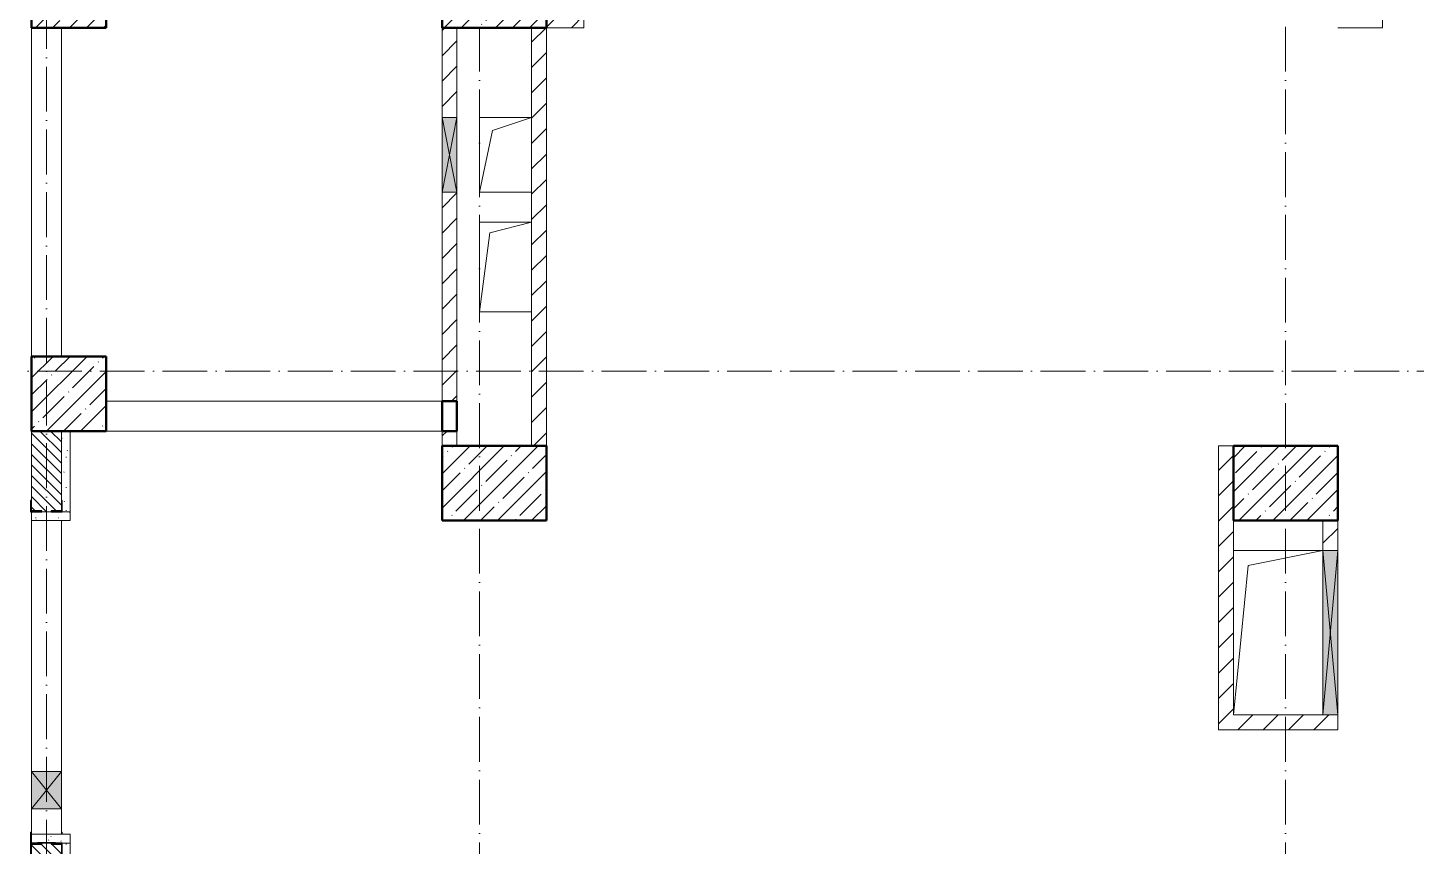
# Model space of a CAD drawing. Header units: millimetres. Extents: x -136833 to 49383, y -8033 to 344618.
# Drawn here: x -56709 to -47409, y 310198 to 315678 of the extents above; entities that cross this region are included whole.
import ezdxf

# ---------------------------------------------------------------- set-up
doc = ezdxf.new("R2010")
doc.units = ezdxf.units.MM
doc.linetypes.add('50_200_ШТРИХ_1Т_ш5_п1_п1_', pattern=[700, 500, -100, 0, -100])
for name, color, linetype, lineweight in [('A-DETL-GENF-OTLN', 7, 'Continuous', 9), ('A-FLOR-____-OTLN', 7, 'Continuous', 9), ('A-GENM-____-MCUT', 7, 'Continuous', 25), ('A-GENM-____-OTLN', 7, 'Continuous', 9), ('A-GENM-____-OTLN-1', 7, 'Continuous', 25), ('A-GLAZ-____-OTLN', 7, 'Continuous', 9), ('A-WALL-____-MCUT', 7, 'Continuous', 13), ('A-WALL-____-PATT-1', 7, 'Continuous', 9), ('A-WALL-FNSH-MCUT-1', 7, 'Continuous', 9), ('I-WALL-____-OTLN', 7, 'Continuous', 9), ('S-COLS-____-MCUT', 7, 'Continuous', 50), ('S-COLS-____-OTLN', 7, 'Continuous', 9), ('S-GRID-____-OTLN-1', 7, '50_200_ШТРИХ_1Т_ш5_п1_п1_', 9)]:
    doc.layers.add(name, color=color, linetype=linetype, lineweight=lineweight)
doc.layers.add('A-WALL-____-PATT-2', color=7, linetype='Continuous', lineweight=9, true_color=0x787878)
pattern_1 = [(45, (-131434.41, 245796.49), (-84.85281, 84.85281), [])]
pattern_2 = [(0, (-131434.413, 245796.486), (203.2, 50.8), [3.353, -149.047, 3.353, -149.047, -812.8]), (0, (-131434.413, 245796.486), (203.2, 50.8), [-304.8, 3.353, -301.447, 3.353, -149.047, -355.6]), (0, (-131434.413, 245796.486), (203.2, 50.8), [-762, 3.353, -98.247, 3.353, -250.647]), (120, (-131358.213, 245821.886), (-145.59409, 150.576362), [3.353, -149.047, 3.353, -149.047, -812.8]), (120, (-131358.213, 245821.886), (-145.59409, 150.576362), [-304.8, 3.353, -301.447, 3.353, -149.047, -355.6]), (120, (-131358.213, 245821.886), (-145.59409, 150.576362), [-762, 3.353, -98.247, 3.353, -250.647]), (240, (-131332.813, 245923.486), (-57.60591, -201.376362), [3.353, -149.047, 3.353, -149.047, -812.8]), (240, (-131332.813, 245923.486), (-57.60591, -201.376362), [-304.8, 3.353, -301.447, 3.353, -149.047, -355.6]), (240, (-131332.813, 245923.486), (-57.60591, -201.376362), [-762, 3.353, -98.247, 3.353, -250.647])]

# ---------------------------------------------------------------- blocks, each defined once
blk = doc.blocks.new('BSC_Колонна _Прямоугольная - 500х500-V94-АР1_План отверстий 2 этажа в осях 1-64_Ю-ЯЯ')
at = {"layer": 'S-COLS-____-OTLN'}
h = blk.add_hatch(dxfattribs=at)
h.set_pattern_fill('FP_107', color=256, style=0, pattern_type=2)
h.set_pattern_definition([(45, (-75000, -70131.04), (-114.04925, 114.04925), []), (45, (-74885.95, -70131.04), (-114.04925, 114.04925), [201.613, -40.323, 3.353, -36.97])])
h.paths.add_polyline_path([(-250, -250), (250, -250), (250, 250), (-250, 250), (-250, 8.8)], flags=0)
at = {"layer": 'S-COLS-____-MCUT'}
for p, q in [((250, 250), (-250, 250)), ((-250, 250), (-250, -250)), ((250, -250), (250, 250)), ((-250, -250), (250, -250))]:
    blk.add_line(p, q, dxfattribs=at)
blk = doc.blocks.new('BSC_Колонна _Прямоугольная - 500х700-V129-АР1_План отверстий 2 этажа в осях 1-64_Ю-ЯЯ')
at = {"layer": 'S-COLS-____-OTLN'}
h = blk.add_hatch(dxfattribs=at)
h.set_pattern_fill('FP_142', color=256, style=0, pattern_type=2)
h.set_pattern_definition([(315, (-66831.04, 77850), (114.04925, 114.04925), []), (315, (-66831.04, 77735.95), (114.04925, 114.04925), [201.613, -40.323, 3.353, -36.97])])
h.paths.add_polyline_path([(-250, -350), (250, -350), (250, 350), (-250, 350), (-250, 95.2)], flags=0)
at = {"layer": 'S-COLS-____-MCUT'}
for p, q in [((250, 350), (-250, 350)), ((-250, 350), (-250, -350)), ((250, -350), (250, 350)), ((-250, -350), (250, -350))]:
    blk.add_line(p, q, dxfattribs=at)
blk = doc.blocks.new('BSC_Колонна _Прямоугольная - 500х700-V130-АР1_План отверстий 2 этажа в осях 1-64_Ю-ЯЯ')
at = {"layer": 'S-COLS-____-OTLN'}
h = blk.add_hatch(dxfattribs=at)
h.set_pattern_fill('FP_143', color=256, style=0, pattern_type=2)
h.set_pattern_definition([(315, (-66831.04, 83150), (114.04925, 114.04925), []), (315, (-66831.04, 83035.95), (114.04925, 114.04925), [201.613, -40.323, 3.353, -36.97])])
h.paths.add_polyline_path([(-250, -350), (250, -350), (250, 350), (-250, 350)], flags=0)
at = {"layer": 'S-COLS-____-MCUT'}
for p, q in [((250, 350), (-250, 350)), ((-250, 350), (-250, -350)), ((250, -350), (250, 350)), ((-250, -350), (250, -350))]:
    blk.add_line(p, q, dxfattribs=at)
blk = doc.blocks.new('BSC_Колонна _Прямоугольная - 500х700-V132-АР1_План отверстий 2 этажа в осях 1-64_Ю-ЯЯ')
at = {"layer": 'S-COLS-____-OTLN'}
h = blk.add_hatch(dxfattribs=at)
h.set_pattern_fill('FP_145', color=256, style=0, pattern_type=2)
h.set_pattern_definition([(315, (-70131.04, 77850), (114.04925, 114.04925), []), (315, (-70131.04, 77735.95), (114.04925, 114.04925), [201.613, -40.323, 3.353, -36.97])])
h.paths.add_polyline_path([(-250, 350), (-250, -350), (250, -350), (250, 350), (8.8, 350)], flags=0)
at = {"layer": 'S-COLS-____-MCUT'}
for p, q in [((250, 350), (-250, 350)), ((-250, 350), (-250, -350)), ((250, -350), (250, 250)), ((-250, -350), (250, -350))]:
    blk.add_line(p, q, dxfattribs=at)
blk = doc.blocks.new('BSC_Колонна _Прямоугольная - 500х500-V144-АР1_План отверстий 2 этажа в осях 1-64_Ю-ЯЯ')
at = {"layer": 'S-COLS-____-OTLN'}
h = blk.add_hatch(dxfattribs=at)
h.set_pattern_fill('FP_157', color=256, style=0, pattern_type=2)
h.set_pattern_definition([(45, (-75000, -67431.04), (-114.04925, 114.04925), []), (45, (-74885.95, -67431.04), (-114.04925, 114.04925), [201.613, -40.323, 3.353, -36.97])])
h.paths.add_polyline_path([(-250, -250), (250, -250), (250, 250), (-250, 250)], flags=0)
at = {"layer": 'S-COLS-____-MCUT'}
for p, q in [((250, 250), (-250, 250)), ((-250, 250), (-250, -250)), ((250, -250), (250, 250)), ((-250, -250), (250, -250))]:
    blk.add_line(p, q, dxfattribs=at)
blk = doc.blocks.new('154_Стойка_СКБ_Уголок - СМ-2540_200-37126399-АР1_План отверстий 2 этажа в осях 1-64_Ю-ЯЯ')
at = {"layer": 'A-GENM-____-MCUT'}
for p, q in [((125, 156), (125, 81)), ((200, 156), (125, 156)), ((131, 81), (131, 150)), ((131, 150), (200, 150)), ((200, 150), (200, 156)), ((125, 81), (131, 81)), ((131, 19), (125, 19)), ((125, 19), (125, -56)), ((131, -50), (131, 19)), ((125, -56), (200, -56)), ((200, -50), (131, -50)), ((200, -56), (200, -50))]:
    blk.add_line(p, q, dxfattribs=at)
blk = doc.blocks.new('Стойка_Влож_Полоса боковая - Полоса-V150-АР1_План отверстий 2 этажа в осях 1-64_Ю-ЯЯ')
at = {"layer": 'A-GENM-____-OTLN'}
for p, q in [((-5, 60), (0, 60)), ((-5, -60), (-5, 60)), ((0, 31), (0, -31)), ((0, -60), (-5, -60))]:
    blk.add_line(p, q, dxfattribs=at)
blk = doc.blocks.new('Фахверк_СКБ_Уголок - 200_3550-28267367-АР1_План отверстий 2 этажа в осях 1-64_Ю-ЯЯ')
at = {"layer": 'A-GENM-____-MCUT'}
for p, q in [((200, 156), (125, 156)), ((125, 156), (125, 81)), ((131, 81), (131, 150)), ((131, 150), (200, 150)), ((200, 150), (200, 156)), ((125, 81), (131, 81)), ((131, 19), (125, 19)), ((125, 19), (125, -56)), ((131, -50), (131, 19)), ((125, -56), (200, -56)), ((200, -50), (131, -50)), ((200, -56), (200, -50))]:
    blk.add_line(p, q, dxfattribs=at)
blk = doc.blocks.new('Стойка_Влож_Уголок_Опорный - Уголок-V151-АР1_План отверстий 2 этажа в осях 1-64_Ю-ЯЯ')
at = {"layer": 'A-GENM-____-OTLN'}
for p, q in [((0, 0), (0, -6)), ((-212, -75), (-212, -60)), ((-212, -75), (-206, -75)), ((-6, -6), (0, -6)), ((-6, -75), (0, -75)), ((0, -6), (0, -75))]:
    blk.add_line(p, q, dxfattribs=at)
blk = doc.blocks.new('AR_Отверстие прямоугольное _в плите_ - AR_Отверстие прямоугольное _в плите_-30552540-АР1_План отверстий 2 этажа в осях 1-64_Ю-ЯЯ')
at = {"layer": 'A-GENM-____-OTLN'}
for p, q in [((175, 250), (-175, 250)), ((-175, 250), (-175, -250)), ((-87.5, 162.5), (175, 250)), ((-175, -250), (-87.5, 162.5)), ((-175, -250), (175, -250))]:
    blk.add_line(p, q, dxfattribs=at)
blk = doc.blocks.new('AR_Отверстие прямоугольное _в плите_ - AR_Отверстие прямоугольное _в плите_-30552533-АР1_План отверстий 2 этажа в осях 1-64_Ю-ЯЯ')
at = {"layer": 'A-GENM-____-OTLN'}
for p, q in [((175, 300), (-175, 300)), ((-175, 300), (-175, -300)), ((-105, 230), (175, 300)), ((-175, -300), (-105, 230)), ((-175, -300), (175, -300))]:
    blk.add_line(p, q, dxfattribs=at)
blk = doc.blocks.new('AR_Отверстие прямоугольное _в плите_ - AR_Отверстие прямоугольное _в плите_-30552713-АР1_План отверстий 2 этажа в осях 1-64_Ю-ЯЯ')
at = {"layer": 'A-GENM-____-OTLN'}
for p, q in [((300, 550), (-300, 550)), ((-200, 450), (300, 550)), ((-300, -549.7), (-200, 450))]:
    blk.add_line(p, q, dxfattribs=at)
blk = doc.blocks.new('BSC_Колонна _Прямоугольная1 - 200х100 _металл_-35191705-АР1_План отверстий 2 этажа в осях 1-64_Ю-ЯЯ')
at = {"layer": 'S-COLS-____-MCUT'}
for p, q in [((100, 50), (-100, 50)), ((-100, 50), (-100, -50)), ((100, -50), (100, 50)), ((-100, -50), (100, -50))]:
    blk.add_line(p, q, dxfattribs=at)
blk = doc.blocks.new('AR_Отверстие прямоугольное _в стене__БезПР - AR_Отверстие прямоугольное _в стене__БезПР-36392898-АР1_План отверстий 2 этажа в осях 1-64_Ю-ЯЯ')
at = {"layer": 'A-GLAZ-____-OTLN'}
blk.add_hatch(color=256, dxfattribs=at).paths.add_polyline_path([(125, 100), (-125, 100), (-125, -100), (125, -100)], flags=0)
at = {"layer": 'A-DETL-GENF-OTLN'}
for p, q in [((-125, -100), (-125, 100)), ((-125, 100), (125, 100)), ((125, 100), (-125, -100)), ((-125, 100), (125, -100)), ((125, 100), (-125, 100)), ((-125, 100), (-125, -100)), ((125, 100), (125, -100)), ((125, -100), (125, 100)), ((125, -100), (-125, -100)), ((-125, -100), (125, -100))]:
    blk.add_line(p, q, dxfattribs=at)
blk = doc.blocks.new('AR_Отверстие прямоугольное _в стене__БезПР - AR_Отверстие прямоугольное _в стене__БезПР-36788999-АР1_План отверстий 2 этажа в осях 1-64_Ю-ЯЯ')
at = {"layer": 'A-GLAZ-____-OTLN'}
blk.add_hatch(color=256, dxfattribs=at).paths.add_polyline_path([(-550, -50), (550, -50), (550, 50), (-550, 50)], flags=0)
at = {"layer": 'A-DETL-GENF-OTLN'}
for p, q in [((-550, -50), (-550, 50)), ((-550, 50), (550, 50)), ((550, 50), (-550, -50)), ((-550, 50), (550, -50)), ((550, 50), (-550, 50)), ((-550, 50), (-550, -50)), ((550, 50), (550, -50)), ((550, -50), (550, 50)), ((550, -50), (-550, -50)), ((-550, -50), (550, -50))]:
    blk.add_line(p, q, dxfattribs=at)
at = {"layer": 'A-GLAZ-____-OTLN'}
blk.add_line((550, 50), (-550, 50), dxfattribs=at)
blk = doc.blocks.new('AR_Отверстие прямоугольное _в стене__БезПР - AR_Отверстие прямоугольное _в стене__БезПР-36788837-АР1_План отверстий 2 этажа в осях 1-64_Ю-ЯЯ')
at = {"layer": 'A-GLAZ-____-OTLN'}
blk.add_hatch(color=256, dxfattribs=at).paths.add_polyline_path([(250, -50), (250, 50), (-250, 50), (-250, -50)], flags=0)
at = {"layer": 'A-DETL-GENF-OTLN'}
for p, q in [((-250, -50), (-250, 50)), ((-250, 50), (250, 50)), ((250, 50), (-250, -50)), ((-250, 50), (250, -50)), ((250, 50), (-250, 50)), ((-250, 50), (-250, -50)), ((250, 50), (250, -50)), ((250, -50), (250, 50)), ((250, -50), (-250, -50)), ((-250, -50), (250, -50))]:
    blk.add_line(p, q, dxfattribs=at)
at = {"layer": 'A-GLAZ-____-OTLN'}
blk.add_line((250, 50), (-250, 50), dxfattribs=at)
blk = doc.blocks.new('3эт')
at = {"layer": 'S-GRID-____-OTLN-1', "color": 251, "ltscale": 0.6, "true_color": 0x636466}
for p, q in [((361520.7, 4029.4), (361520.7, -46882.4)), ((366920.7, 4029.4), (366920.7, -46882.4)), ((358620.7, 3761.2), (358620.7, -46882.4)), ((387845.1, -19282.4), (279101.9, -19282.4))]:
    blk.add_line(p, q, dxfattribs=at)

msp = doc.modelspace()

# ---------------------------------------------------------------- hatches: boundary and pattern name
at = {"layer": 'A-WALL-____-PATT-1'}
h = msp.add_hatch(dxfattribs=at)
h.set_pattern_fill('FP_4', color=256, style=0, pattern_type=2)
h.set_pattern_definition(pattern_1)
h.paths.add_polyline_path([(-52984.4, 315677.5), (-52984.4, 318127.5), (-53084.4, 318127.5), (-53084.4, 315677.5)], flags=0)
h = msp.add_hatch(dxfattribs=at)
h.set_pattern_fill('FP_4', color=256, style=0, pattern_type=2)
h.set_pattern_definition(pattern_1)
h.paths.add_polyline_path([(-53084.4, 315677.5), (-53084.4, 315777.5), (-53234.4, 315777.5), (-53234.4, 315677.5)], flags=0)
h = msp.add_hatch(dxfattribs=at)
h.set_pattern_fill('FP_4', color=256, style=0, pattern_type=2)
h.set_pattern_definition(pattern_1)
h.paths.add_polyline_path([(-53934.4, 312877.5), (-53834.4, 312877.5), (-53834.4, 312977.5), (-53934.4, 312977.5)], flags=0)
h.paths.add_polyline_path([(-53834.4, 313177.5), (-53834.4, 314577.5), (-53934.4, 314577.5), (-53934.4, 313177.5)], flags=0)
h.paths.add_polyline_path([(-53934.4, 315077.5), (-53834.4, 315077.5), (-53834.4, 315677.5), (-53934.4, 315677.5)], flags=0)
h = msp.add_hatch(dxfattribs=at)
h.set_pattern_fill('FP_4', color=256, style=0, pattern_type=2)
h.set_pattern_definition(pattern_1)
h.paths.add_polyline_path([(-53234.4, 312877.5), (-53234.4, 315677.5), (-53334.4, 315677.5), (-53334.4, 312877.5)], flags=0)
h = msp.add_hatch(dxfattribs=at)
h.set_pattern_fill('FP_6', color=256, style=0, pattern_type=2)
h.set_pattern_definition([(135, (-131434.413, 245796.486), (-35.35534, -35.35534), [])])
h.paths.add_polyline_path([(-56484.4, 308977.5), (-56484.4, 310211.5), (-56553.4, 310211.5), (-56553.4, 310217.5), (-56615.4, 310217.5), (-56615.4, 310211.5), (-56684.4, 310211.5), (-56684.4, 308977.5)], flags=0)
h.paths.add_polyline_path([(-56553.4, 312437.5), (-56553.4, 312443.5), (-56484.4, 312443.5), (-56484.4, 312977.5), (-56684.4, 312977.5), (-56684.4, 312443.5), (-56615.4, 312443.5), (-56615.4, 312437.5)], flags=0)
h = msp.add_hatch(dxfattribs=at)
h.set_pattern_fill('FP_4', color=256, style=0, pattern_type=2)
h.set_pattern_definition(pattern_1)
h.paths.add_polyline_path([(-48634.4, 310977.5), (-48634.4, 312877.5), (-48734.4, 312877.5), (-48734.4, 310977.5)], flags=0)
h = msp.add_hatch(dxfattribs=at)
h.set_pattern_fill('FP_4', color=256, style=0, pattern_type=2)
h.set_pattern_definition(pattern_1)
h.paths.add_polyline_path([(-47934.4, 310977.5), (-47934.4, 311077.5), (-48034.4, 311077.5), (-48034.4, 310977.5)], flags=0)
h.paths.add_polyline_path([(-48034.4, 312177.5), (-47934.4, 312177.5), (-47934.4, 312377.5), (-48034.4, 312377.5)], flags=0)
h = msp.add_hatch(dxfattribs=at)
h.set_pattern_fill('FP_4', color=256, style=0, pattern_type=2)
h.set_pattern_definition(pattern_1)
h.paths.add_polyline_path([(-48034.4, 310977.5), (-48034.4, 311077.5), (-48634.4, 311077.5), (-48634.4, 310977.5)], flags=0)
at = {"layer": 'A-WALL-____-PATT-2'}
h = msp.add_hatch(dxfattribs=at)
h.set_pattern_fill('FP_165', color=256, style=0, pattern_type=2)
h.set_pattern_definition(pattern_2)
h.paths.add_polyline_path([(-56478.4, 310077.5), (-56424.4, 310077.5), (-56424.4, 310217.5), (-56478.4, 310217.5), (-56478.4, 310142.5), (-56484.4, 310142.5), (-56484.4, 310077.5)], flags=0)
h.paths.add_polyline_path([(-56478.4, 312437.5), (-56424.4, 312437.5), (-56424.4, 312977.5), (-56484.4, 312977.5), (-56484.4, 312512.5), (-56478.4, 312512.5), (-56478.4, 312443.5)], flags=0)
h = msp.add_hatch(dxfattribs=at)
h.set_pattern_fill('FP_165', color=256, style=0, pattern_type=2)
h.set_pattern_definition(pattern_2)
h.paths.add_polyline_path([(-56478.4, 312377.5), (-56424.4, 312377.5), (-56424.4, 312437.5), (-56684.4, 312437.5), (-56684.4, 312377.5), (-56484.4, 312377.5)], flags=0)
h = msp.add_hatch(dxfattribs=at)
h.set_pattern_fill('FP_165', color=256, style=0, pattern_type=2)
h.set_pattern_definition(pattern_2)
h.paths.add_polyline_path([(-56684.4, 310217.5), (-56644.4, 310217.5), (-56644.4, 310222.5), (-56524.4, 310222.5), (-56524.4, 310217.5), (-56424.4, 310217.5), (-56424.4, 310277.5), (-56684.4, 310277.5)], flags=0)

# ---------------------------------------------------------------- linework, layer by layer
at = {"layer": 'A-FLOR-____-OTLN'}
for p, q in [((-53684.4, 315077.5), (-53334.4, 315077.5)), ((-53684.4, 314577.5), (-53684.4, 315077.5)), ((-53334.4, 314577.5), (-53684.4, 314577.5)), ((-53684.4, 314375.2), (-53334.4, 314375.2)), ((-53684.4, 313775.2), (-53684.4, 314375.2)), ((-53334.4, 313775.2), (-53684.4, 313775.2)), ((-48634.4, 312177.2), (-48034.4, 312177.2))]:
    msp.add_line(p, q, dxfattribs=at)
at = {"layer": 'A-WALL-____-MCUT'}
for p, q in [((-56684.4, 312977.5), (-56684.4, 312512.5)), ((-56484.4, 312977.5), (-56484.4, 312512.5)), ((-56615.4, 312437.5), (-56553.4, 312437.5))]:
    msp.add_line(p, q, dxfattribs=at)
at = {"layer": 'A-WALL-FNSH-MCUT-1'}
for p, q in [((-52984.4, 315677.5), (-52984.4, 318127.5)), ((-47634.4, 315677.5), (-47634.4, 316177.5)), ((-53934.4, 315677.5), (-53934.4, 315077.5)), ((-53834.4, 315077.5), (-53834.4, 315677.5)), ((-53334.4, 315677.5), (-53334.4, 312877.5)), ((-53234.4, 315677.5), (-52984.4, 315677.5)), ((-53234.4, 312877.5), (-53234.4, 315677.5)), ((-47934.4, 315677.5), (-47634.4, 315677.5)), ((-53934.4, 314577.5), (-53934.4, 313177.5)), ((-53834.4, 313177.5), (-53834.4, 314577.5)), ((-56424.4, 312437.5), (-56424.4, 312977.5)), ((-53934.4, 312977.5), (-53934.4, 312877.5)), ((-53834.4, 312877.5), (-53834.4, 312977.5)), ((-48634.4, 312877.5), (-48734.4, 312877.5)), ((-48734.4, 312877.5), (-48734.4, 310977.5)), ((-56684.4, 312437.5), (-56684.4, 312377.5)), ((-56553.4, 312437.5), (-56615.4, 312437.5)), ((-56478.4, 312437.5), (-56424.4, 312437.5)), ((-56424.4, 312437.5), (-56478.4, 312437.5)), ((-56424.4, 312377.5), (-56424.4, 312437.5)), ((-56684.4, 312377.5), (-56424.4, 312377.5)), ((-48634.4, 311077.5), (-48634.4, 312377.5)), ((-48034.4, 312377.5), (-48034.4, 312177.5)), ((-47934.4, 312177.5), (-47934.4, 312377.5)), ((-48034.4, 311077.5), (-48634.4, 311077.5)), ((-47934.4, 310977.5), (-47934.4, 311077.5)), ((-48734.4, 310977.5), (-47934.4, 310977.5)), ((-56424.4, 310277.5), (-56684.4, 310277.5)), ((-56684.4, 310277.5), (-56684.4, 310217.5)), ((-56424.4, 310077.5), (-56424.4, 310277.5)), ((-56424.4, 310217.5), (-56478.4, 310217.5)), ((-56478.4, 310217.5), (-56424.4, 310217.5))]:
    msp.add_line(p, q, dxfattribs=at)
at = {"layer": 'I-WALL-____-OTLN'}
for p, q in [((-56684.4, 313477.5), (-56684.4, 315677.5)), ((-56484.4, 315677.5), (-56484.4, 313477.5)), ((-56184.4, 313177.5), (-53934.4, 313177.5)), ((-53934.4, 312977.5), (-56184.4, 312977.5)), ((-56684.4, 310697.5), (-56684.4, 312377.5)), ((-56484.4, 312377.5), (-56484.4, 310697.5)), ((-56684.4, 310277.5), (-56684.4, 310447.5)), ((-56484.4, 310447.5), (-56484.4, 310277.5))]:
    msp.add_line(p, q, dxfattribs=at)

# ---------------------------------------------------------------- block references
msp.add_blockref('3эт', (-415205.1, 332659.9))
at = {"layer": 'A-GENM-____-OTLN'}
for name, p in [('AR_Отверстие прямоугольное _в плите_ - AR_Отверстие прямоугольное _в плите_-30552540-АР1_План отверстий 2 этажа в осях 1-64_Ю-ЯЯ', (-53509.4, 314827.5)), ('AR_Отверстие прямоугольное _в плите_ - AR_Отверстие прямоугольное _в плите_-30552533-АР1_План отверстий 2 этажа в осях 1-64_Ю-ЯЯ', (-53509.4, 314075.2)), ('AR_Отверстие прямоугольное _в плите_ - AR_Отверстие прямоугольное _в плите_-30552713-АР1_План отверстий 2 этажа в осях 1-64_Ю-ЯЯ', (-48334.4, 311627.2))]:
    msp.add_blockref(name, p, dxfattribs=at)
for name, p, rotation in [('Стойка_Влож_Уголок_Опорный - Уголок-V151-АР1_План отверстий 2 этажа в осях 1-64_Ю-ЯЯ', (-56690.4, 310217.5), 180), ('Стойка_Влож_Полоса боковая - Полоса-V150-АР1_План отверстий 2 этажа в осях 1-64_Ю-ЯЯ', (-56584.4, 310217.5), 270)]:
    msp.add_blockref(name, p, dxfattribs=dict(at, rotation=rotation))
at = {"layer": 'A-GENM-____-OTLN-1'}
for name, p, rotation in [('Фахверк_СКБ_Уголок - 200_3550-28267367-АР1_План отверстий 2 этажа в осях 1-64_Ю-ЯЯ', (-56534.4, 312312.5), 90), ('154_Стойка_СКБ_Уголок - СМ-2540_200-37126399-АР1_План отверстий 2 этажа в осях 1-64_Ю-ЯЯ', (-56634.4, 310342.5), 270)]:
    msp.add_blockref(name, p, dxfattribs=dict(at, rotation=rotation))
at = {"layer": 'A-GLAZ-____-OTLN'}
for name, p, rotation in [('AR_Отверстие прямоугольное _в стене__БезПР - AR_Отверстие прямоугольное _в стене__БезПР-36788837-АР1_План отверстий 2 этажа в осях 1-64_Ю-ЯЯ', (-53884.4, 314827.5), 269.9999999999994), ('AR_Отверстие прямоугольное _в стене__БезПР - AR_Отверстие прямоугольное _в стене__БезПР-36788999-АР1_План отверстий 2 этажа в осях 1-64_Ю-ЯЯ', (-47984.4, 311627.5), 90), ('AR_Отверстие прямоугольное _в стене__БезПР - AR_Отверстие прямоугольное _в стене__БезПР-36392898-АР1_План отверстий 2 этажа в осях 1-64_Ю-ЯЯ', (-56584.4, 310572.5), 90)]:
    msp.add_blockref(name, p, dxfattribs=dict(at, rotation=rotation))
at = {"layer": 'S-COLS-____-OTLN'}
for name, p in [('BSC_Колонна _Прямоугольная - 500х500-V94-АР1_План отверстий 2 этажа в осях 1-64_Ю-ЯЯ', (-56434.4, 315927.5)), ('BSC_Колонна _Прямоугольная - 500х500-V144-АР1_План отверстий 2 этажа в осях 1-64_Ю-ЯЯ', (-56434.4, 313227.5))]:
    msp.add_blockref(name, p, dxfattribs=at)
for name, p, rotation in [('BSC_Колонна _Прямоугольная - 500х700-V132-АР1_План отверстий 2 этажа в осях 1-64_Ю-ЯЯ', (-53584.4, 315927.5), 89.9999999999999), ('BSC_Колонна _Прямоугольная1 - 200х100 _металл_-35191705-АР1_План отверстий 2 этажа в осях 1-64_Ю-ЯЯ', (-53884.4, 313077.5), 270.0000000000001), ('BSC_Колонна _Прямоугольная - 500х700-V129-АР1_План отверстий 2 этажа в осях 1-64_Ю-ЯЯ', (-53584.4, 312627.5), 89.9999999999999), ('BSC_Колонна _Прямоугольная - 500х700-V130-АР1_План отверстий 2 этажа в осях 1-64_Ю-ЯЯ', (-48284.4, 312627.5), 89.9999999999999)]:
    msp.add_blockref(name, p, dxfattribs=dict(at, rotation=rotation))

doc.saveas('drawing.dxf')
